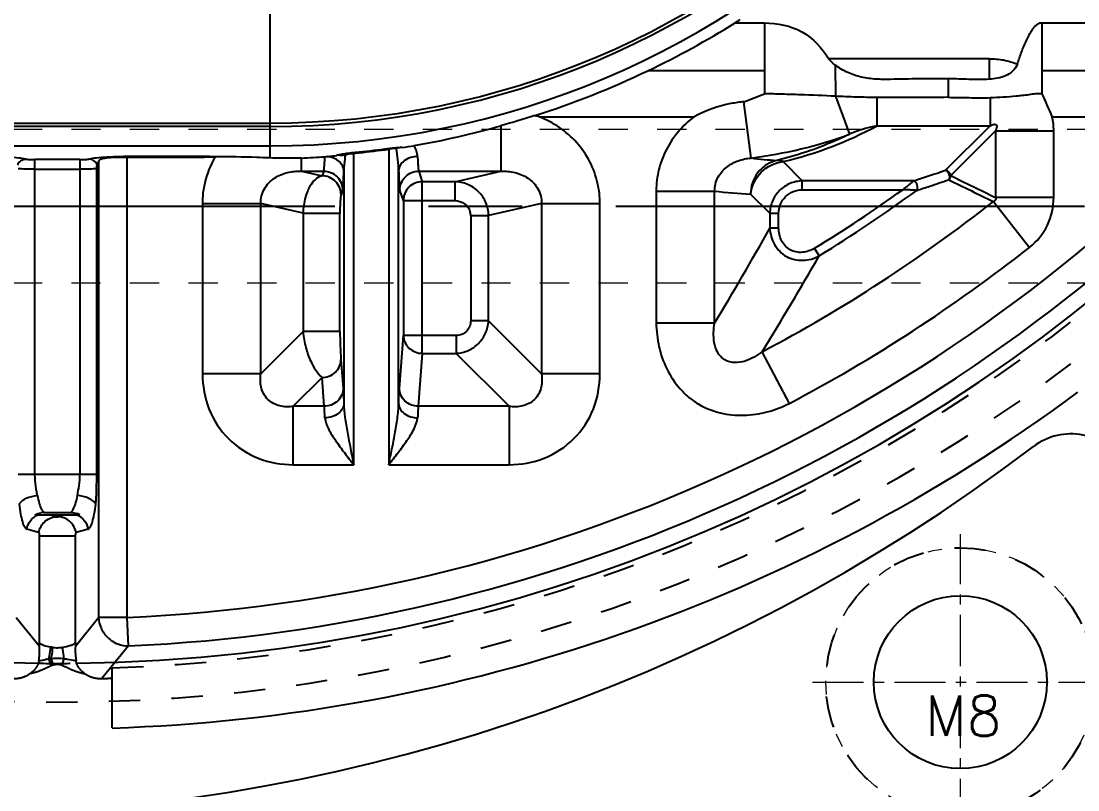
# Model space of a CAD drawing. Header units: millimetres. Extents: x 2141 to 4292, y -4498 to 2648.
# Drawn here: x 3425.3 to 3480.3, y -313.6 to -273.6 of the extents above; entities that cross this region are included whole.
import ezdxf

# ---------------------------------------------------------------- set-up
doc = ezdxf.new("R2010")
doc.units = ezdxf.units.MM
doc.header["$LTSCALE"] = 16.335
doc.header["$PDMODE"] = 3
doc.header["$PDSIZE"] = 0.3125
doc.linetypes.add('CENTER', pattern=[0.6, 0.375, -0.075, 0.075, -0.075])
doc.linetypes.add('HIDDEN', pattern=[0.2, 0.1, -0.1])
doc.layers.get('0').update_dxf_attribs({"linetype": 'CONTINUOUS'})
doc.layers.get('Defpoints').update_dxf_attribs({"linetype": 'CONTINUOUS'})
doc.layers.add('21', color=7, linetype='CONTINUOUS')
doc.layers.add('cool', color=153, linetype='HIDDEN', lineweight=9)
doc.layers.add('screw', color=33, linetype='CONTINUOUS', lineweight=13)
doc.styles.get("Standard").update_dxf_attribs({"font": 'txt', "width": 0.8})
doc.styles.add('TXT', font='txt.shx', dxfattribs={"bigfont": 'gbcbig.shx'})
doc.dimstyles.get("Standard").update_dxf_attribs({"dimtxt": 0.15625, "dimasz": 0.1875, "dimexe": 0.125, "dimexo": 0.0625, "dimtad": 0, "dimtih": 1, "dimtoh": 1, "dimdsep": 46, "dimtxsty": 'Standard', "dimcen": 0.09, "dimadec": 0, "dimazin": 0, "dimtp": 0.01, "dimtm": 0.01, "dimtfac": 1, "dimtofl": 0, "dimtmove": 0, "dimatfit": 3, "dimfxl": 0, "dimtolj": 1, "dimarcsym": 0})

# ---------------------------------------------------------------- blocks, each defined once
blk = doc.blocks.new('screw_m8_i')
at = {"layer": 'screw', "color": 1, "linetype": 'CENTER', "ltscale": 0.435384}
for p, q in [((0, -7.7), (0, 7.7)), ((-7.7, 0), (7.7, 0))]:
    blk.add_line(p, q, dxfattribs=at)
at = {"layer": 'screw', "color": 8, "linetype": 'HIDDEN', "ltscale": 0.435384}
blk.add_circle((0, 0), 7, dxfattribs=at)
at = {"layer": 'screw'}
blk.add_circle((0, 0), 4.5, dxfattribs=at)
at = {"layer": 'screw', "color": 6, "style": 'TXT'}
blk.add_text('M8', height=2.1, dxfattribs=at).set_placement((-1.82, -2.8))
blk = doc.blocks.new('*D53')
at = {"color": 4, "lineweight": -2}
blk.add_line((3561.235, -283.18), (3589.582, -283.18), dxfattribs=at)
at = {"layer": 'Defpoints', "color": 0}
for p in [(3421.161, -226.18), (3561.235, -283.18), (3589.582, -283.18)]:
    blk.add_point(p, dxfattribs=at)
at = {"color": 6, "insert": (3596.915, -283.18), "char_height": 5, "attachment_point": 5}
blk.add_mtext('\\A1;57.00', dxfattribs=at)
blk = doc.blocks.new('*D54')
at = {"color": 4, "lineweight": -2}
blk.add_line((3481.854, -307.968), (3589.582, -307.968), dxfattribs=at)
at = {"layer": 'Defpoints', "color": 0}
for p in [(3421.161, -226.18), (3481.854, -307.968), (3589.582, -307.968)]:
    blk.add_point(p, dxfattribs=at)
at = {"color": 6, "insert": (3596.915, -307.968), "char_height": 5, "attachment_point": 5}
blk.add_mtext('\\A1;81.79', dxfattribs=at)
blk = doc.blocks.new('*D55')
at = {"color": 4, "lineweight": -2}
blk.add_line((3516.556, -324.18), (3589.582, -324.18), dxfattribs=at)
at = {"layer": 'Defpoints', "color": 0}
for p in [(3421.161, -226.18), (3516.556, -324.18), (3589.582, -324.18)]:
    blk.add_point(p, dxfattribs=at)
at = {"color": 6, "insert": (3596.915, -324.18), "char_height": 5, "attachment_point": 5}
blk.add_mtext('\\A1;98.00', dxfattribs=at)
blk = doc.blocks.new('*D56')
at = {"color": 4, "lineweight": -2}
blk.add_line((3547.495, -344.18), (3589.582, -344.18), dxfattribs=at)
at = {"layer": 'Defpoints', "color": 0}
for p in [(3421.161, -226.18), (3547.495, -344.18), (3589.582, -344.18)]:
    blk.add_point(p, dxfattribs=at)
at = {"color": 6, "insert": (3597.582, -344.18), "char_height": 5, "attachment_point": 5}
blk.add_mtext('\\A1;118.00', dxfattribs=at)
blk = doc.blocks.new('*D58')
at = {"color": 4, "lineweight": -2}
blk.add_line((3474.154, -315.668), (3474.154, -389.677), dxfattribs=at)
at = {"layer": 'Defpoints', "color": 0}
for p in [(3421.161, -226.18), (3474.154, -315.668), (3474.154, -389.677)]:
    blk.add_point(p, dxfattribs=at)
at = {"color": 6, "insert": (3474.154, -397.677), "char_height": 5, "attachment_point": 5, "rotation": 90}
blk.add_mtext('\\A1;52.99', dxfattribs=at)
blk = doc.blocks.new('*D59')
at = {"color": 4, "lineweight": -2}
blk.add_line((3549.662, -339.842), (3549.662, -389.677), dxfattribs=at)
at = {"layer": 'Defpoints', "color": 0}
for p in [(3421.161, -226.18), (3549.662, -339.842), (3549.662, -389.677)]:
    blk.add_point(p, dxfattribs=at)
at = {"color": 6, "insert": (3549.662, -398.677), "char_height": 5, "attachment_point": 5, "rotation": 90}
blk.add_mtext('\\A1;128.50', dxfattribs=at)

msp = doc.modelspace()

# ---------------------------------------------------------------- linework, layer by layer
at = {"layer": '21', "color": 7, "linetype": 'Continuous'}
for p, q in [((3438.22, -270.127), (3438.22, -280.676)), ((3462.429, -273.644), (3463.958, -273.644)), ((3463.958, -273.644), (3463.958, -277.332)), ((3478.419, -273.644), (3489.055, -273.644)), ((3478.419, -277.332), (3478.419, -273.644)), ((3475.658, -275.517), (3467.312, -275.517)), ((3475.658, -275.517), (3475.658, -276.583)), ((3467.646, -275.847), (3467.661, -277.463)), ((3463.958, -276.136), (3457.893, -276.136)), ((3473.54, -277.521), (3473.534, -276.56)), ((3489.664, -276.136), (3478.419, -276.136)), ((3467.66, -277.463), (3468.381, -279.442)), ((3469.824, -279), (3469.824, -277.531)), ((3475.702, -277.535), (3475.702, -279)), ((3463.26, -280.68), (3462.892, -277.752)), ((3452.234, -278.53), (3460.294, -278.53)), ((3478.937, -278.53), (3487.833, -278.53)), ((3394, -278.86), (3438.22, -278.86)), ((3438.22, -279.039), (3394, -279.039)), ((3450.245, -279.002), (3450.245, -281.365)), ((3469.824, -279), (3475.702, -279)), ((3473.382, -281.321), (3475.702, -279)), ((3475.976, -279.274), (3473.655, -281.594)), ((3475.976, -279.274), (3479.015, -279.274)), ((3475.976, -279.274), (3475.976, -282.73)), ((3479.015, -282.73), (3479.015, -279.274)), ((3394.001, -280.044), (3438.22, -280.044)), ((3442.585, -296.648), (3442.585, -280.433)), ((3442.685, -280.425), (3442.681, -280.382)), ((3444.197, -280.207), (3444.203, -280.25)), ((3444.409, -280.213), (3444.409, -296.648)), ((3425.996, -297.16), (3425.996, -280.76)), ((3428.335, -280.76), (3425.996, -280.76)), ((3428.334, -280.76), (3428.334, -297.16)), ((3429.306, -280.858), (3429.306, -304.599)), ((3430.798, -304.599), (3430.798, -280.635)), ((3434.267, -280.602), (3431.177, -280.602)), ((3431.177, -280.645), (3431.177, -280.602)), ((3431.177, -280.645), (3434.267, -280.645)), ((3434.267, -280.602), (3434.267, -280.645)), ((3439.864, -281.365), (3439.864, -280.682)), ((3464.926, -280.87), (3465.928, -281.872)), ((3425.996, -281.261), (3428.334, -281.261)), ((3429.211, -297.16), (3429.211, -281.241)), ((3439.864, -281.365), (3441.022, -281.365)), ((3439.864, -281.365), (3440.94, -281.611)), ((3441.022, -281.365), (3440.94, -281.611)), ((3442.07, -281.344), (3442.07, -293.464)), ((3444.923, -293.465), (3444.923, -281.344)), ((3445.971, -281.365), (3450.245, -281.365)), ((3445.971, -281.365), (3446.154, -281.913)), ((3447.847, -281.913), (3450.245, -281.365)), ((3447.847, -281.913), (3446.154, -281.913)), ((3446.154, -290.852), (3446.154, -281.913)), ((3447.847, -281.913), (3447.847, -282.895)), ((3471.725, -281.872), (3465.928, -281.872)), ((3465.928, -282.331), (3465.928, -281.872)), ((3442.007, -282.347), (3441.925, -282.593)), ((3445.169, -282.895), (3444.986, -282.346)), ((3458.328, -282.398), (3461.368, -282.398)), ((3458.328, -282.398), (3458.328, -289.271)), ((3461.368, -289.271), (3461.368, -282.398)), ((3464.24, -283.56), (3463.238, -282.558)), ((3465.928, -282.331), (3471.154, -282.331)), ((3434.711, -283.047), (3437.751, -283.047)), ((3434.711, -283.047), (3434.711, -291.92)), ((3439.951, -283.55), (3437.751, -283.047)), ((3437.751, -291.92), (3437.751, -283.047)), ((3445.169, -282.895), (3447.847, -282.895)), ((3445.169, -282.895), (3445.169, -289.921)), ((3452.358, -283.047), (3449.603, -283.677)), ((3452.358, -283.047), (3455.398, -283.047)), ((3452.358, -283.047), (3452.358, -291.92)), ((3455.398, -291.92), (3455.398, -283.047)), ((3475.872, -282.945), (3477.754, -285.332)), ((3479.015, -282.73), (3475.976, -282.73)), ((3439.951, -283.55), (3441.867, -283.55)), ((3439.951, -283.55), (3439.951, -289.72)), ((3441.867, -289.72), (3441.867, -283.583)), ((3448.671, -283.677), (3449.603, -283.677)), ((3448.671, -283.677), (3448.671, -289.165)), ((3449.603, -289.165), (3449.603, -283.677)), ((3464.24, -283.56), (3464.698, -283.56)), ((3464.24, -283.56), (3464.24, -284.332)), ((3464.698, -284.332), (3464.698, -283.56)), ((3464.698, -284.332), (3464.24, -284.332)), ((3466.81, -285.771), (3466.571, -285.38)), ((3449.603, -289.165), (3448.671, -289.165)), ((3449.603, -289.165), (3452.358, -291.92)), ((3437.751, -291.92), (3439.951, -289.72)), ((3441.867, -289.72), (3439.951, -289.72)), ((3461.368, -289.271), (3458.328, -289.271)), ((3444.959, -292.676), (3445.169, -289.921)), ((3447.915, -289.921), (3445.169, -289.921)), ((3447.915, -289.921), (3447.915, -290.852)), ((3446.154, -290.852), (3445.944, -293.608)), ((3446.154, -290.852), (3447.915, -290.852)), ((3450.67, -293.608), (3447.915, -290.852)), ((3465.26, -293.453), (3463.843, -290.764)), ((3441.92, -291.173), (3442.034, -292.676)), ((3437.751, -291.92), (3434.711, -291.92)), ((3455.398, -291.92), (3452.358, -291.92)), ((3440.936, -292.111), (3439.439, -293.608)), ((3441.049, -293.608), (3440.936, -292.111)), ((3441.049, -293.608), (3439.439, -293.608)), ((3439.439, -296.648), (3439.439, -293.608)), ((3450.67, -293.608), (3445.944, -293.608)), ((3450.67, -293.608), (3450.67, -296.648)), ((3439.439, -296.648), (3442.585, -296.648)), ((3444.409, -296.648), (3450.67, -296.648)), ((3429.211, -297.16), (3425.119, -297.16)), ((3426.475, -299.138), (3427.856, -299.138)), ((3425.995, -299.259), (3428.336, -299.259)), ((3426.85, -299.259), (3427.165, -299.353)), ((3427.165, -299.353), (3427.481, -299.259)), ((3426.179, -300.18), (3425.568, -299.998)), ((3428.762, -299.998), (3428.136, -300.184)), ((3426.221, -300.356), (3428.11, -300.356)), ((3426.221, -300.356), (3426.221, -305.914)), ((3428.11, -305.917), (3428.11, -300.356)), ((3425.024, -304.599), (3426.231, -306.098)), ((3428.1, -306.098), (3429.306, -304.599)), ((3430.798, -304.599), (3429.306, -304.599)), ((3430.863, -306.08), (3430.798, -304.599)), ((3430.863, -306.08), (3430.322, -306.743)), ((3426.696, -306.759), (3426.842, -307.125)), ((3426.83, -306.741), (3426.939, -307.09)), ((3427.501, -306.741), (3427.391, -307.09)), ((3430.009, -310.355), (3430.009, -308.777))]:
    msp.add_line(p, q, dxfattribs=at)
at = {"layer": '21', "color": 1, "linetype": 'CENTER', "ltscale": 3.980655}
msp.add_line((3261.161, -283.18), (3581.161, -283.18), dxfattribs=at)
at = {"layer": '21', "color": 8, "linetype": 'HIDDEN'}
for p, q in [((3430.322, -306.743), (3429.936, -307.213)), ((3429.936, -307.213), (3429.696, -307.505)), ((3430.009, -308.777), (3430.009, -307.224)), ((3429.696, -307.505), (3429.47, -307.779))]:
    msp.add_line(p, q, dxfattribs=at)
msp.add_circle((3474.154, -307.968), 7, dxfattribs=at)
at = {"layer": '21', "color": 7, "linetype": 'Continuous'}
msp.add_circle((3474.154, -307.968), 4.5, dxfattribs=at)
at = {"layer": '21', "color": 8, "linetype": 'HIDDEN'}
for radius, start, end in [(87.821, 218.45894, 155.70987), (86.091, 271.89285, 308.08637), (85.811, 269.34896, 270.6696), (86.629, 271.52433, 271.88107)]:
    msp.add_arc((3427.165, -221.18), radius, start, end, dxfattribs=at)
at = {"layer": '21', "color": 7, "linetype": 'Continuous'}
for centre, radius, start, end in [((3427.165, -221.18), 85.811, 91.12889, 269.34896), ((3427.165, -221.18), 85.811, 270.6696, 358.87114), ((3438.22, -235.25), 44.794, 270, 0), ((3438.22, -235.25), 43.789, 270, 0), ((3438.22, -235.25), 43.61, 270, 0), ((3438.22, -235.25), 45.389, 302.2327, 302.6325), ((3437.902, -234.306), 46.362, 287.7126, 295.5428), ((3402.076, -121.715), 167.47, 291.29364, 291.68547), ((3427.165, -221.18), 83.498, 272.49371, 316.27254), ((3437.372, -233.253), 47.525, 280.1293, 285.7157), ((3460.27, -261.317), 20.099, 283.3942, 298.3833), ((3460.33, -257.36), 23.504, 277.1594, 290.0317), ((3442.469, -278.232), 2.204, 272.9999, 275.6112), ((3438.22, -235.25), 45.352, 275.644, 277.573), ((3438.22, -235.25), 45.395, 275.644, 277.5731), ((3444.231, -271.579), 8.591, 275.897, 280.0178), ((3427.165, -221.18), 84.98, 272.49371, 315.5704), ((3434.312, -322.738), 42.136, 88.5752, 90.0605), ((3438.19, -239.075), 41.64, 272.3035, 273.9857), ((3440.641, -274.246), 6.384, 273.9851, 275.1099), ((3466.252, -256.083), 24.778, 263.064, 266.1919), ((3421.546, -128.21), 161.648, 288.08495, 288.70357), ((3473.17, -281.666), 0.42, 9.7526, 18.7117), ((3439.457, -283.049), 4.746, 167.1598, 179.9833), ((3450.651, -283.049), 4.746, 0.0167, 12.8402), ((3449.618, -212.917), 72.932, 288.33597, 289.15417), ((3629.321, 34.623), 352.698, 243.79007, 244.21011), ((3628.408, 31.638), 349.375, 243.70818, 244.13192), ((3464.566, -255.978), 26.613, 263.0984, 267.1388), ((3427.165, -221.18), 75.329, 301.54112, 305.72944), ((3427.165, -221.18), 75.787, 301.54112, 306.16275), ((3449.627, -212.946), 72.901, 287.77763, 288.33595), ((3427.165, -221.18), 78.659, 297.79359, 308.25836), ((3447.912, -283.677), 0.759, 0.0166, 12.8403), ((3311.199, -198.653), 175.392, 328.8917, 330.75803), ((3427.165, -221.18), 81.699, 297.79359, 308.25835), ((3313.491, -198.035), 176.648, 328.33583, 330.21993), ((3427.165, -221.18), 89.221, 271.82642, 306.52747), ((3479.896, -298.245), 3.2, 29.3628, 127.3251), ((3421.135, -221.18), 93.711, 232.70186, 307.32513), ((3426.474, -300.161), 1.023, 89.9898, 99.444), ((3427.865, -300.121), 0.982, 61.3666, 70.9554), ((3426.711, -307.304), 1.159, 80.2997, 85.1195), ((3427.151, -303.344), 2.83, 270.3014, 275.5548), ((3426.992, -308.468), 1.744, 95.4551, 99.9094), ((3421.135, -221.18), 111.711, 291.80711, 306.46929)]:
    msp.add_arc(centre, radius, start, end, dxfattribs=at)
msp.add_ellipse((3438.22, -234.963), major_axis=(0, 45.632), ratio=0.99998, start_param=-2.69586, end_param=-2.582376, dxfattribs=at)
for points, knots in [([(3463.958, -273.644), (3464.623, -273.659), (3466.015, -273.901), (3466.945, -274.961), (3467.312, -275.517)], [0, 0, 0, 0, 0.499899, 1, 1, 1, 1]), ([(3477.121, -275.791), (3477.191, -275.584), (3477.298, -275.275), (3477.456, -274.868), (3477.586, -274.568), (3477.733, -274.276), (3477.868, -274.038), (3477.999, -273.863), (3478.111, -273.742), (3478.25, -273.651), (3478.365, -273.634), (3478.419, -273.644)], [0, 0, 0, 0, 0.249806, 0.374709, 0.499618, 0.624512, 0.749395, 0.811859, 0.874473, 0.937357, 1, 1, 1, 1]), ([(3475.658, -275.517), (3475.908, -275.515), (3476.409, -275.549), (3476.89, -275.697), (3477.121, -275.791)], [0, 0, 0, 0, 0.500051, 1, 1, 1, 1]), ([(3473.537, -276.56), (3473.034, -276.562), (3472.278, -276.563), (3471.271, -276.568), (3470.515, -276.586), (3469.759, -276.593), (3469.007, -276.489), (3468.285, -276.256), (3467.844, -276.002), (3467.646, -275.847)], [0, 0, 0, 0, 0.250079, 0.375079, 0.500268, 0.625314, 0.750209, 0.875307, 1, 1, 1, 1]), ([(3477.121, -275.791), (3477.073, -275.929), (3476.894, -276.177), (3476.394, -276.49), (3475.949, -276.566), (3475.659, -276.583)], [0, 0, 0, 0, 0.251123, 0.50061, 1, 1, 1, 1]), ([(3475.658, -276.583), (3475.305, -276.603), (3474.597, -276.588), (3473.891, -276.562), (3473.537, -276.56)], [0, 0, 0, 0, 0.49998, 1, 1, 1, 1]), ([(3467.66, -277.463), (3467.044, -277.438), (3466.12, -277.394), (3464.887, -277.358), (3464.268, -277.345), (3463.96, -277.331)], [0, 0, 0, 0, 0.499073, 0.749491, 1, 1, 1, 1]), ([(3469.824, -277.531), (3469.643, -277.527), (3469.28, -277.525), (3468.559, -277.508), (3468.019, -277.482), (3467.66, -277.463)], [0, 0, 0, 0, 0.251296, 0.501692, 1, 1, 1, 1]), ([(3473.54, -277.521), (3472.921, -277.523), (3471.682, -277.519), (3470.443, -277.543), (3469.824, -277.531)], [0, 0, 0, 0, 0.499997, 1, 1, 1, 1]), ([(3473.54, -277.521), (3473.901, -277.523), (3474.621, -277.538), (3475.342, -277.553), (3475.702, -277.535)], [0, 0, 0, 0, 0.500002, 1, 1, 1, 1]), ([(3475.702, -277.535), (3475.931, -277.523), (3476.383, -277.502), (3476.947, -277.458), (3477.395, -277.413), (3477.734, -277.374), (3478.073, -277.319), (3478.306, -277.312), (3478.419, -277.33)], [0, 0, 0, 0, 0.251495, 0.498665, 0.622022, 0.74679, 0.873888, 1, 1, 1, 1]), ([(3462.892, -277.752), (3462.666, -277.773), (3461.767, -277.901), (3460.894, -278.21), (3460.294, -278.53)], [0, 0, 0, 0, 0.250601, 1, 1, 1, 1]), ([(3452.227, -278.53), (3452.211, -278.52), (3452.176, -278.5), (3452.117, -278.504), (3452.059, -278.5), (3452.025, -278.479), (3452.008, -278.47)], [0, 0, 0, 0, 0.251705, 0.50027, 0.747244, 1, 1, 1, 1]), ([(3455.279, -281.994), (3455.19, -281.605), (3454.911, -280.847), (3454.227, -279.851), (3453.316, -279.056), (3452.603, -278.682), (3452.234, -278.53)], [0, 0, 0, 0, 0.249869, 0.500046, 0.750002, 1, 1, 1, 1]), ([(3460.294, -278.53), (3459.999, -278.759), (3459.45, -279.276), (3458.818, -280.214), (3458.424, -281.275), (3458.331, -282.024), (3458.328, -282.398)], [0, 0, 0, 0, 0.24997, 0.499972, 0.750105, 1, 1, 1, 1]), ([(3469.824, -279), (3469.707, -279.021), (3469.214, -279.126), (3468.737, -279.295), (3468.381, -279.442)], [0, 0, 0, 0, 0.236198, 1, 1, 1, 1]), ([(3475.702, -279), (3475.748, -278.977), (3475.82, -278.944), (3475.912, -278.925), (3475.974, -278.925), (3476.025, -278.951), (3476.052, -279.001), (3476.05, -279.064), (3476.032, -279.156), (3475.999, -279.228), (3475.976, -279.274)], [0, 0, 0, 0, 0.226419, 0.347224, 0.416263, 0.498812, 0.584936, 0.652468, 0.773548, 1, 1, 1, 1]), ([(3468.381, -279.442), (3468.115, -279.573), (3466.899, -280.135), (3465.619, -280.561), (3464.606, -280.807)], [0, 0, 0, 0, 0.221789, 1, 1, 1, 1]), ([(3441.689, -280.546), (3441.693, -280.537), (3441.726, -280.524), (3441.782, -280.506), (3441.876, -280.487), (3441.997, -280.466), (3442.145, -280.444), (3442.375, -280.414), (3442.556, -280.395), (3442.681, -280.382)], [0, 0, 0, 0, 0.029199, 0.090832, 0.185485, 0.309597, 0.458682, 0.627634, 1, 1, 1, 1]), ([(3442.145, -280.508), (3442.204, -280.482), (3442.352, -280.453), (3442.5, -280.437), (3442.585, -280.433)], [0, 0, 0, 0, 0.430287, 1, 1, 1, 1]), ([(3444.197, -280.207), (3444.38, -280.183), (3444.635, -280.151), (3444.941, -280.127), (3445.063, -280.122), (3445.113, -280.124)], [0, 0, 0, 0, 0.60106, 0.836556, 1, 1, 1, 1]), ([(3444.409, -280.213), (3444.444, -280.205), (3444.572, -280.182), (3444.701, -280.165), (3444.795, -280.163)], [0, 0, 0, 0, 0.280334, 1, 1, 1, 1]), ([(3445.112, -280.124), (3445.083, -280.127), (3444.978, -280.141), (3444.873, -280.162), (3444.795, -280.163)], [0, 0, 0, 0, 0.272709, 1, 1, 1, 1]), ([(3444.923, -281.344), (3444.921, -281.156), (3444.888, -280.761), (3444.829, -280.369), (3444.795, -280.163)], [0, 0, 0, 0, 0.473818, 1, 1, 1, 1]), ([(3445.908, -280.597), (3445.904, -280.505), (3445.858, -280.311), (3445.778, -280.131), (3445.73, -280.038)], [0, 0, 0, 0, 0.467413, 1, 1, 1, 1]), ([(3425.523, -280.734), (3425.401, -280.708), (3425.092, -280.672), (3424.554, -280.634), (3423.888, -280.608), (3423.407, -280.602), (3423.154, -280.602)], [0, 0, 0, 0, 0.157547, 0.392224, 0.680742, 1, 1, 1, 1]), ([(3425.092, -281.038), (3425.127, -280.956), (3425.244, -280.803), (3425.429, -280.737), (3425.523, -280.734)], [0, 0, 0, 0, 0.485608, 1, 1, 1, 1]), ([(3425.523, -280.734), (3425.583, -280.747), (3425.742, -280.755), (3425.9, -280.76), (3425.996, -280.76)], [0, 0, 0, 0, 0.388319, 1, 1, 1, 1]), ([(3428.335, -280.76), (3428.431, -280.76), (3428.589, -280.755), (3428.748, -280.747), (3428.808, -280.734)], [0, 0, 0, 0, 0.611679, 1, 1, 1, 1]), ([(3431.177, -280.602), (3430.924, -280.602), (3430.443, -280.608), (3429.777, -280.634), (3429.24, -280.672), (3428.93, -280.708), (3428.808, -280.734)], [0, 0, 0, 0, 0.31919, 0.607689, 0.842367, 1, 1, 1, 1]), ([(3429.239, -281.038), (3429.2, -280.947), (3429.076, -280.795), (3428.892, -280.736), (3428.808, -280.734)], [0, 0, 0, 0, 0.542641, 1, 1, 1, 1]), ([(3429.239, -281.038), (3429.256, -280.992), (3429.277, -280.932), (3429.301, -280.873), (3429.306, -280.858)], [0, 0, 0, 0, 0.757233, 1, 1, 1, 1]), ([(3429.306, -280.858), (3429.32, -280.825), (3429.37, -280.762), (3429.489, -280.71), (3429.64, -280.676), (3429.905, -280.644), (3430.296, -280.626), (3430.624, -280.627), (3430.798, -280.635)], [0, 0, 0, 0, 0.068841, 0.147147, 0.246337, 0.367197, 0.662865, 1, 1, 1, 1]), ([(3438.22, -280.676), (3437.992, -280.668), (3437.039, -280.635), (3436.085, -280.615), (3435.359, -280.615)], [0, 0, 0, 0, 0.239597, 1, 1, 1, 1]), ([(3439.864, -280.682), (3439.721, -280.688), (3439.173, -280.702), (3438.625, -280.69), (3438.22, -280.676)], [0, 0, 0, 0, 0.261286, 1, 1, 1, 1]), ([(3441.022, -281.365), (3441.033, -281.341), (3441.042, -281.261), (3441.059, -281.109), (3441.072, -280.885), (3441.081, -280.712), (3441.085, -280.615)], [0, 0, 0, 0, 0.106641, 0.31216, 0.611748, 1, 1, 1, 1]), ([(3441.21, -280.605), (3441.254, -280.601), (3441.415, -280.585), (3441.575, -280.563), (3441.689, -280.546)], [0, 0, 0, 0, 0.278938, 1, 1, 1, 1]), ([(3442.07, -281.344), (3442.066, -281.163), (3441.899, -280.873), (3441.542, -280.676), (3441.322, -280.617), (3441.21, -280.605)], [0, 0, 0, 0, 0.446436, 0.720174, 1, 1, 1, 1]), ([(3442.145, -280.508), (3442.082, -280.536), (3441.924, -280.555), (3441.771, -280.533), (3441.688, -280.546)], [0, 0, 0, 0, 0.452117, 1, 1, 1, 1]), ([(3442.145, -280.508), (3442.135, -280.582), (3442.098, -280.859), (3442.072, -281.139), (3442.07, -281.344)], [0, 0, 0, 0, 0.266188, 1, 1, 1, 1]), ([(3445.908, -280.597), (3445.787, -280.599), (3445.541, -280.636), (3445.215, -280.795), (3444.985, -281.043), (3444.926, -281.25), (3444.923, -281.344)], [0, 0, 0, 0, 0.269035, 0.54374, 0.791137, 1, 1, 1, 1]), ([(3445.908, -280.597), (3445.912, -280.697), (3445.92, -280.874), (3445.934, -281.104), (3445.951, -281.259), (3445.96, -281.34), (3445.971, -281.365)], [0, 0, 0, 0, 0.388511, 0.688253, 0.893721, 1, 1, 1, 1]), ([(3461.368, -282.398), (3461.363, -282.155), (3461.485, -281.663), (3461.97, -281.119), (3462.59, -280.795), (3463.037, -280.7), (3463.26, -280.68)], [0, 0, 0, 0, 0.261264, 0.515235, 0.760236, 1, 1, 1, 1]), ([(3464.606, -280.807), (3464.422, -280.846), (3464.05, -280.995), (3463.596, -281.406), (3463.305, -281.953), (3463.239, -282.36), (3463.238, -282.558)], [0, 0, 0, 0, 0.236439, 0.492059, 0.752417, 1, 1, 1, 1]), ([(3463.238, -282.558), (3463.282, -282.139), (3463.687, -281.319), (3464.507, -280.914), (3464.926, -280.87)], [0, 0, 0, 0, 0.5, 1, 1, 1, 1]), ([(3464.926, -280.87), (3464.899, -280.858), (3464.798, -280.819), (3464.686, -280.802), (3464.606, -280.807)], [0, 0, 0, 0, 0.264839, 1, 1, 1, 1]), ([(3425.996, -281.261), (3425.827, -281.261), (3425.535, -281.258), (3425.242, -281.25), (3425.119, -281.241)], [0, 0, 0, 0, 0.579588, 1, 1, 1, 1]), ([(3429.211, -281.241), (3429.089, -281.25), (3428.796, -281.258), (3428.504, -281.261), (3428.334, -281.261)], [0, 0, 0, 0, 0.420398, 1, 1, 1, 1]), ([(3429.211, -281.241), (3429.211, -281.219), (3429.214, -281.151), (3429.222, -281.081), (3429.239, -281.038)], [0, 0, 0, 0, 0.323017, 1, 1, 1, 1]), ([(3437.751, -283.047), (3437.74, -282.786), (3437.873, -282.251), (3438.43, -281.689), (3439.131, -281.402), (3439.623, -281.356), (3439.864, -281.365)], [0, 0, 0, 0, 0.260417, 0.515055, 0.76017, 1, 1, 1, 1]), ([(3441.022, -281.365), (3441.145, -281.365), (3441.403, -281.415), (3441.737, -281.634), (3441.957, -281.967), (3442.007, -282.225), (3442.007, -282.347)], [0, 0, 0, 0, 0.240371, 0.500447, 0.760241, 1, 1, 1, 1]), ([(3442.007, -282.347), (3442.018, -282.314), (3442.027, -282.209), (3442.044, -282.006), (3442.058, -281.705), (3442.066, -281.474), (3442.07, -281.344)], [0, 0, 0, 0, 0.104957, 0.309714, 0.610984, 1, 1, 1, 1]), ([(3444.923, -281.344), (3444.927, -281.474), (3444.936, -281.704), (3444.949, -282.003), (3444.966, -282.207), (3444.976, -282.312), (3444.986, -282.346)], [0, 0, 0, 0, 0.387333, 0.687968, 0.893275, 1, 1, 1, 1]), ([(3444.987, -282.347), (3444.987, -282.225), (3445.036, -281.967), (3445.256, -281.634), (3445.59, -281.415), (3445.848, -281.365), (3445.971, -281.365)], [0, 0, 0, 0, 0.239759, 0.499553, 0.759629, 1, 1, 1, 1]), ([(3450.245, -281.365), (3450.486, -281.356), (3450.978, -281.402), (3451.679, -281.689), (3452.235, -282.252), (3452.37, -282.786), (3452.358, -283.047)], [0, 0, 0, 0, 0.239755, 0.485011, 0.739645, 1, 1, 1, 1]), ([(3473.382, -281.321), (3473.402, -281.328), (3473.488, -281.372), (3473.546, -281.46), (3473.568, -281.531)], [0, 0, 0, 0, 0.221238, 1, 1, 1, 1]), ([(3440.94, -281.611), (3440.679, -281.667), (3440.39, -281.974), (3440.176, -282.398), (3440.009, -282.869), (3439.956, -283.268), (3439.951, -283.55)], [0, 0, 0, 0, 0.350003, 0.478789, 0.630517, 1, 1, 1, 1]), ([(3441.925, -282.593), (3441.925, -282.471), (3441.875, -282.213), (3441.655, -281.88), (3441.321, -281.661), (3441.063, -281.611), (3440.94, -281.611)], [0, 0, 0, 0, 0.239759, 0.499553, 0.759629, 1, 1, 1, 1]), ([(3446.154, -281.913), (3446.026, -281.914), (3445.767, -281.965), (3445.44, -282.184), (3445.221, -282.51), (3445.169, -282.768), (3445.169, -282.895)], [0, 0, 0, 0, 0.250247, 0.500447, 0.750386, 1, 1, 1, 1]), ([(3449.603, -283.677), (3449.599, -283.448), (3449.502, -282.986), (3449.109, -282.404), (3448.53, -282.012), (3448.073, -281.916), (3447.847, -281.913)], [0, 0, 0, 0, 0.251614, 0.502628, 0.752038, 1, 1, 1, 1]), ([(3465.928, -281.872), (3465.709, -281.877), (3465.27, -281.97), (3464.712, -282.344), (3464.338, -282.902), (3464.245, -283.341), (3464.24, -283.56)], [0, 0, 0, 0, 0.249826, 0.500054, 0.750237, 1, 1, 1, 1]), ([(3471.154, -282.331), (3471.209, -282.288), (3471.315, -282.202), (3471.47, -282.079), (3471.609, -281.972), (3471.688, -281.899), (3471.726, -281.872)], [0, 0, 0, 0, 0.283556, 0.559631, 0.810027, 1, 1, 1, 1]), ([(3471.93, -282.213), (3471.93, -282.176), (3471.911, -282.042), (3471.819, -281.903), (3471.725, -281.872)], [0, 0, 0, 0, 0.270553, 1, 1, 1, 1]), ([(3473.59, -281.66), (3473.59, -281.675), (3473.587, -281.727), (3473.57, -281.78), (3473.548, -281.811)], [0, 0, 0, 0, 0.272648, 1, 1, 1, 1]), ([(3441.925, -282.593), (3441.911, -282.636), (3441.898, -282.759), (3441.879, -282.981), (3441.869, -283.268), (3441.866, -283.476), (3441.867, -283.583)], [0, 0, 0, 0, 0.134918, 0.3715, 0.67572, 1, 1, 1, 1]), ([(3464.698, -283.56), (3464.701, -283.4), (3464.762, -283.077), (3465.038, -282.67), (3465.445, -282.394), (3465.768, -282.333), (3465.928, -282.331)], [0, 0, 0, 0, 0.249989, 0.499989, 0.749991, 1, 1, 1, 1]), ([(3471.886, -282.366), (3471.84, -282.365), (3471.733, -282.353), (3471.558, -282.347), (3471.36, -282.339), (3471.223, -282.332), (3471.154, -282.331)], [0, 0, 0, 0, 0.189089, 0.439691, 0.716157, 1, 1, 1, 1]), ([(3471.886, -282.366), (3471.893, -282.356), (3471.92, -282.31), (3471.93, -282.254), (3471.93, -282.213)], [0, 0, 0, 0, 0.227841, 1, 1, 1, 1]), ([(3447.847, -282.895), (3448.026, -282.9), (3448.396, -283.004), (3448.612, -283.335), (3448.652, -283.509)], [0, 0, 0, 0, 0.500761, 1, 1, 1, 1]), ([(3475.976, -282.73), (3475.995, -282.771), (3476.01, -282.88), (3475.916, -282.934), (3475.872, -282.945)], [0, 0, 0, 0, 0.499409, 1, 1, 1, 1]), ([(3477.754, -285.332), (3478.141, -285.024), (3478.794, -284.23), (3479.013, -283.225), (3479.015, -282.73)], [0, 0, 0, 0, 0.499997, 1, 1, 1, 1]), ([(3464.24, -284.332), (3464.252, -284.625), (3464.42, -285.213), (3465.058, -285.886), (3465.965, -286.08), (3466.554, -285.914), (3466.81, -285.771)], [0, 0, 0, 0, 0.249621, 0.499898, 0.750073, 1, 1, 1, 1]), ([(3466.571, -285.38), (3466.379, -285.489), (3466.055, -285.606), (3465.607, -285.59), (3465.289, -285.473), (3465.025, -285.262), (3464.776, -284.89), (3464.705, -284.553), (3464.698, -284.332)], [0, 0, 0, 0, 0.249221, 0.374695, 0.500051, 0.625565, 0.750899, 1, 1, 1, 1]), ([(3448.671, -289.165), (3448.668, -289.263), (3448.634, -289.462), (3448.47, -289.72), (3448.213, -289.884), (3448.014, -289.919), (3447.915, -289.921)], [0, 0, 0, 0, 0.250185, 0.49991, 0.750049, 1, 1, 1, 1]), ([(3447.915, -290.852), (3448.13, -290.84), (3448.562, -290.735), (3449.107, -290.357), (3449.485, -289.811), (3449.591, -289.38), (3449.603, -289.165)], [0, 0, 0, 0, 0.249074, 0.499992, 0.750916, 1, 1, 1, 1]), ([(3439.951, -289.72), (3439.967, -290.007), (3440.061, -290.535), (3440.36, -291.358), (3440.679, -291.877), (3440.936, -292.111)], [0, 0, 0, 0, 0.327729, 0.604818, 1, 1, 1, 1]), ([(3441.867, -289.72), (3441.867, -289.966), (3441.879, -290.45), (3441.902, -290.934), (3441.92, -291.173)], [0, 0, 0, 0, 0.506662, 1, 1, 1, 1]), ([(3458.328, -289.271), (3458.337, -289.683), (3458.423, -290.508), (3458.837, -291.685), (3459.411, -292.555), (3459.999, -293.136), (3460.673, -293.616), (3461.646, -294.005), (3462.888, -294.123), (3464.122, -293.946), (3464.893, -293.639), (3465.26, -293.453)], [0, 0, 0, 0, 0.125003, 0.249909, 0.375006, 0.437586, 0.500224, 0.625149, 0.750148, 0.87505, 1, 1, 1, 1]), ([(3463.843, -290.764), (3463.71, -290.867), (3463.427, -291.057), (3462.955, -291.274), (3462.424, -291.372), (3461.867, -291.237), (3461.486, -290.809), (3461.328, -290.292), (3461.302, -289.775), (3461.339, -289.437), (3461.368, -289.271)], [0, 0, 0, 0, 0.120339, 0.242714, 0.3689, 0.500313, 0.631791, 0.757836, 0.879996, 1, 1, 1, 1]), ([(3445.169, -289.921), (3445.17, -290.042), (3445.224, -290.288), (3445.446, -290.596), (3445.771, -290.802), (3446.026, -290.851), (3446.154, -290.852)], [0, 0, 0, 0, 0.243301, 0.49099, 0.743938, 1, 1, 1, 1]), ([(3440.936, -292.111), (3441.058, -292.11), (3441.313, -292.062), (3441.645, -291.856), (3441.867, -291.542), (3441.919, -291.296), (3441.92, -291.179)], [0, 0, 0, 0, 0.246067, 0.509006, 0.766275, 1, 1, 1, 1]), ([(3434.711, -291.92), (3434.717, -292.538), (3434.931, -293.789), (3435.975, -295.383), (3437.57, -296.427), (3438.821, -296.642), (3439.439, -296.648)], [0, 0, 0, 0, 0.250108, 0.500025, 0.749917, 1, 1, 1, 1]), ([(3439.439, -293.608), (3439.21, -293.641), (3438.848, -293.64), (3438.398, -293.478), (3438.099, -293.258), (3437.879, -292.959), (3437.718, -292.509), (3437.717, -292.148), (3437.751, -291.92)], [0, 0, 0, 0, 0.243536, 0.370891, 0.500261, 0.630105, 0.756864, 1, 1, 1, 1]), ([(3452.358, -291.92), (3452.391, -292.148), (3452.391, -292.51), (3452.229, -292.961), (3452.008, -293.26), (3451.709, -293.479), (3451.259, -293.64), (3450.898, -293.641), (3450.67, -293.608)], [0, 0, 0, 0, 0.243535, 0.37089, 0.500261, 0.630105, 0.756864, 1, 1, 1, 1]), ([(3450.67, -296.648), (3451.288, -296.641), (3452.539, -296.428), (3454.134, -295.383), (3455.177, -293.789), (3455.393, -292.538), (3455.398, -291.92)], [0, 0, 0, 0, 0.250108, 0.500025, 0.749917, 1, 1, 1, 1]), ([(3442.034, -292.676), (3442.033, -292.793), (3441.981, -293.039), (3441.759, -293.353), (3441.427, -293.559), (3441.172, -293.607), (3441.049, -293.608)], [0, 0, 0, 0, 0.233725, 0.490994, 0.753933, 1, 1, 1, 1]), ([(3442.034, -292.676), (3442.038, -292.725), (3442.054, -292.988), (3442.063, -293.25), (3442.07, -293.464)], [0, 0, 0, 0, 0.187206, 1, 1, 1, 1]), ([(3444.923, -293.464), (3444.926, -293.383), (3444.935, -293.12), (3444.946, -292.857), (3444.959, -292.676)], [0, 0, 0, 0, 0.310699, 1, 1, 1, 1]), ([(3445.944, -293.608), (3445.822, -293.607), (3445.567, -293.559), (3445.235, -293.353), (3445.012, -293.039), (3444.96, -292.793), (3444.959, -292.676)], [0, 0, 0, 0, 0.246067, 0.509006, 0.766275, 1, 1, 1, 1]), ([(3441.085, -294.21), (3441.083, -294.148), (3441.074, -293.947), (3441.063, -293.746), (3441.049, -293.608)], [0, 0, 0, 0, 0.310571, 1, 1, 1, 1]), ([(3442.07, -293.464), (3442.068, -293.558), (3442.009, -293.764), (3441.779, -294.013), (3441.452, -294.172), (3441.206, -294.209), (3441.085, -294.21)], [0, 0, 0, 0, 0.208863, 0.45626, 0.730965, 1, 1, 1, 1]), ([(3442.07, -293.464), (3442.073, -293.702), (3442.123, -294.208), (3442.302, -295.269), (3442.471, -296.09), (3442.585, -296.648)], [0, 0, 0, 0, 0.221819, 0.471328, 1, 1, 1, 1]), ([(3444.409, -296.648), (3444.462, -296.379), (3444.573, -295.845), (3444.73, -295.046), (3444.862, -294.254), (3444.921, -293.725), (3444.923, -293.464)], [0, 0, 0, 0, 0.254054, 0.507075, 0.756947, 1, 1, 1, 1]), ([(3444.923, -293.464), (3444.926, -293.558), (3444.985, -293.764), (3445.215, -294.013), (3445.541, -294.172), (3445.787, -294.209), (3445.908, -294.21)], [0, 0, 0, 0, 0.208863, 0.456259, 0.730965, 1, 1, 1, 1]), ([(3445.944, -293.608), (3445.94, -293.645), (3445.924, -293.846), (3445.915, -294.047), (3445.908, -294.21)], [0, 0, 0, 0, 0.187347, 1, 1, 1, 1]), ([(3441.085, -294.21), (3441.105, -294.409), (3441.267, -294.831), (3441.65, -295.412), (3442.1, -296.028), (3442.418, -296.442), (3442.585, -296.648)], [0, 0, 0, 0, 0.207835, 0.456989, 0.724796, 1, 1, 1, 1]), ([(3444.409, -296.648), (3444.575, -296.442), (3444.894, -296.028), (3445.344, -295.412), (3445.726, -294.831), (3445.888, -294.409), (3445.908, -294.21)], [0, 0, 0, 0, 0.275202, 0.543011, 0.792141, 1, 1, 1, 1]), ([(3426.123, -298.25), (3426.109, -298.166), (3426.074, -297.994), (3426.035, -297.727), (3426.007, -297.447), (3425.996, -297.256), (3425.996, -297.16)], [0, 0, 0, 0, 0.23201, 0.479231, 0.737035, 1, 1, 1, 1]), ([(3428.208, -298.25), (3428.237, -298.077), (3428.305, -297.717), (3428.335, -297.351), (3428.334, -297.16)], [0, 0, 0, 0, 0.479401, 1, 1, 1, 1]), ([(3429.158, -298.7), (3429.186, -298.451), (3429.203, -297.937), (3429.211, -297.423), (3429.211, -297.16)], [0, 0, 0, 0, 0.48765, 1, 1, 1, 1]), ([(3425.173, -298.7), (3425.209, -298.637), (3425.325, -298.518), (3425.635, -298.332), (3425.925, -298.266), (3426.123, -298.25)], [0, 0, 0, 0, 0.200383, 0.447949, 1, 1, 1, 1]), ([(3426.123, -298.25), (3426.148, -298.392), (3426.202, -298.641), (3426.291, -298.883), (3426.344, -298.978)], [0, 0, 0, 0, 0.568551, 1, 1, 1, 1]), ([(3427.99, -298.973), (3428.042, -298.877), (3428.13, -298.638), (3428.184, -298.391), (3428.208, -298.25)], [0, 0, 0, 0, 0.432536, 1, 1, 1, 1]), ([(3429.158, -298.7), (3429.121, -298.636), (3429.004, -298.516), (3428.692, -298.331), (3428.404, -298.266), (3428.208, -298.25)], [0, 0, 0, 0, 0.204076, 0.453863, 1, 1, 1, 1]), ([(3425.173, -298.7), (3425.193, -298.874), (3425.236, -299.182), (3425.326, -299.584), (3425.419, -299.848), (3425.517, -299.983), (3425.568, -299.998)], [0, 0, 0, 0, 0.378372, 0.676807, 0.882908, 1, 1, 1, 1]), ([(3426.344, -298.978), (3426.349, -298.986), (3426.366, -299.015), (3426.384, -299.044), (3426.399, -299.063)], [0, 0, 0, 0, 0.267002, 1, 1, 1, 1]), ([(3426.399, -299.063), (3426.405, -299.071), (3426.428, -299.098), (3426.454, -299.123), (3426.475, -299.138)], [0, 0, 0, 0, 0.275596, 1, 1, 1, 1]), ([(3427.856, -299.138), (3427.868, -299.129), (3427.923, -299.083), (3427.963, -299.022), (3427.99, -298.973)], [0, 0, 0, 0, 0.208879, 1, 1, 1, 1]), ([(3428.762, -299.998), (3428.814, -299.983), (3428.912, -299.848), (3429.005, -299.584), (3429.095, -299.182), (3429.138, -298.874), (3429.158, -298.7)], [0, 0, 0, 0, 0.117075, 0.323178, 0.621635, 1, 1, 1, 1]), ([(3425.569, -299.998), (3425.597, -299.843), (3425.73, -299.537), (3425.99, -299.327), (3426.137, -299.259)], [0, 0, 0, 0, 0.493621, 1, 1, 1, 1]), ([(3426.188, -300.182), (3426.234, -299.958), (3426.476, -299.531), (3426.941, -299.349), (3427.165, -299.353)], [0, 0, 0, 0, 0.505044, 1, 1, 1, 1]), ([(3428.139, -300.184), (3428.098, -299.96), (3427.857, -299.528), (3427.391, -299.355), (3427.165, -299.353)], [0, 0, 0, 0, 0.502016, 1, 1, 1, 1]), ([(3428.194, -299.259), (3428.341, -299.327), (3428.601, -299.537), (3428.734, -299.843), (3428.762, -299.998)], [0, 0, 0, 0, 0.506379, 1, 1, 1, 1]), ([(3426.179, -300.18), (3426.183, -300.178), (3426.195, -300.181), (3426.202, -300.196), (3426.212, -300.226), (3426.218, -300.281), (3426.221, -300.329), (3426.221, -300.356)], [0, 0, 0, 0, 0.077179, 0.143836, 0.249499, 0.576787, 1, 1, 1, 1]), ([(3428.11, -300.356), (3428.11, -300.336), (3428.112, -300.299), (3428.116, -300.246), (3428.125, -300.213), (3428.129, -300.186), (3428.136, -300.184)], [0, 0, 0, 0, 0.342795, 0.641487, 0.874594, 1, 1, 1, 1]), ([(3429.306, -304.599), (3429.314, -304.786), (3429.405, -305.179), (3429.758, -305.679), (3430.277, -306.008), (3430.675, -306.081), (3430.863, -306.08)], [0, 0, 0, 0, 0.238017, 0.498914, 0.760494, 1, 1, 1, 1]), ([(3426.199, -306.857), (3426.208, -306.742), (3426.242, -306.491), (3426.244, -306.236), (3426.231, -306.098)], [0, 0, 0, 0, 0.454148, 1, 1, 1, 1]), ([(3426.231, -306.098), (3426.229, -306.084), (3426.224, -306.022), (3426.22, -305.961), (3426.221, -305.914)], [0, 0, 0, 0, 0.236809, 1, 1, 1, 1]), ([(3426.81, -306.149), (3426.686, -306.129), (3426.513, -306.091), (3426.321, -305.998), (3426.248, -305.947), (3426.221, -305.919)], [0, 0, 0, 0, 0.587053, 0.817351, 1, 1, 1, 1]), ([(3426.805, -306.148), (3426.791, -306.303), (3426.758, -306.506), (3426.706, -306.704), (3426.692, -306.75)], [0, 0, 0, 0, 0.76277, 1, 1, 1, 1]), ([(3426.906, -306.161), (3426.898, -306.309), (3426.876, -306.503), (3426.839, -306.695), (3426.829, -306.74)], [0, 0, 0, 0, 0.762921, 1, 1, 1, 1]), ([(3428.11, -305.919), (3428.08, -305.951), (3427.995, -306.008), (3427.77, -306.108), (3427.568, -306.143), (3427.425, -306.161)], [0, 0, 0, 0, 0.179052, 0.409382, 1, 1, 1, 1]), ([(3427.425, -306.161), (3427.432, -306.309), (3427.452, -306.504), (3427.49, -306.695), (3427.501, -306.741)], [0, 0, 0, 0, 0.757037, 1, 1, 1, 1]), ([(3428.1, -306.098), (3428.087, -306.236), (3428.09, -306.491), (3428.123, -306.743), (3428.132, -306.857)], [0, 0, 0, 0, 0.547394, 1, 1, 1, 1]), ([(3428.11, -305.917), (3428.11, -305.933), (3428.109, -305.993), (3428.104, -306.054), (3428.1, -306.098)], [0, 0, 0, 0, 0.263573, 1, 1, 1, 1]), ([(3426.199, -306.857), (3426.322, -306.831), (3426.487, -306.793), (3426.654, -306.765), (3426.696, -306.759)], [0, 0, 0, 0, 0.747601, 1, 1, 1, 1]), ([(3426.829, -306.74), (3426.941, -306.728), (3427.165, -306.713), (3427.39, -306.728), (3427.501, -306.74)], [0, 0, 0, 0, 0.500002, 1, 1, 1, 1]), ([(3427.501, -306.742), (3427.56, -306.748), (3427.772, -306.777), (3427.981, -306.824), (3428.132, -306.857)], [0, 0, 0, 0, 0.275364, 1, 1, 1, 1]), ([(3427.391, -307.089), (3427.318, -307.066), (3427.165, -307.037), (3427.012, -307.067), (3426.94, -307.09)], [0, 0, 0, 0, 0.499992, 1, 1, 1, 1])]:
    msp.add_open_spline(points, degree=3, knots=knots, dxfattribs=at)
for points in [[(3467.646, -275.847), (3467.522, -275.752), (3467.398, -275.648), (3467.312, -275.517)], [(3478.937, -278.53), (3478.765, -278.131), (3478.591, -277.732), (3478.419, -277.332)], [(3452.015, -278.467), (3451.428, -278.655), (3450.838, -278.835), (3450.245, -279.002)], [(3479.015, -279.274), (3479.015, -279.024), (3478.99, -278.774), (3478.937, -278.53)], [(3444.203, -280.25), (3444.272, -280.24), (3444.341, -280.227), (3444.409, -280.213)], [(3430.798, -280.635), (3430.925, -280.641), (3431.051, -280.645), (3431.177, -280.645)], [(3434.267, -280.645), (3434.64, -280.645), (3435.012, -280.615), (3435.384, -280.615)], [(3435.384, -280.615), (3435.13, -281.04), (3434.94, -281.511), (3434.83, -281.994)], [(3473.565, -281.411), (3473.517, -281.363), (3473.449, -281.328), (3473.382, -281.321)], [(3473.655, -281.594), (3473.648, -281.527), (3473.613, -281.459), (3473.565, -281.411)], [(3473.548, -281.811), (3473.609, -281.759), (3473.651, -281.675), (3473.655, -281.594)], [(3473.584, -281.595), (3473.588, -281.616), (3473.59, -281.639), (3473.59, -281.66)], [(3425.995, -299.259), (3426.091, -299.206), (3426.198, -299.17), (3426.307, -299.151)], [(3427.856, -299.138), (3427.968, -299.138), (3428.081, -299.156), (3428.186, -299.192)], [(3426.906, -306.161), (3426.992, -306.169), (3427.079, -306.175), (3427.165, -306.174)], [(3426.199, -306.857), (3426.198, -306.873), (3426.195, -306.89), (3426.192, -306.906)], [(3428.139, -306.906), (3428.136, -306.89), (3428.133, -306.873), (3428.132, -306.857)], [(3426.94, -307.09), (3426.906, -307.1), (3426.874, -307.112), (3426.842, -307.125)]]:
    msp.add_open_spline(points, degree=3, dxfattribs=at)
at = {"layer": '21', "color": 8, "linetype": 'HIDDEN'}
for points, knots in [([(3426.842, -307.125), (3426.665, -307.195), (3426.315, -307.378), (3425.933, -307.493), (3425.732, -307.525)], [0, 0, 0, 0, 0.48183, 1, 1, 1, 1]), ([(3426.192, -306.906), (3426.167, -307.026), (3426.043, -307.265), (3425.851, -307.447), (3425.738, -307.524)], [0, 0, 0, 0, 0.471863, 1, 1, 1, 1]), ([(3427.391, -307.089), (3427.493, -307.121), (3427.686, -307.214), (3427.977, -307.349), (3428.28, -307.455), (3428.488, -307.507), (3428.593, -307.524)], [0, 0, 0, 0, 0.249776, 0.499987, 0.750032, 1, 1, 1, 1]), ([(3428.593, -307.524), (3428.48, -307.447), (3428.288, -307.265), (3428.163, -307.026), (3428.139, -306.906)], [0, 0, 0, 0, 0.528129, 1, 1, 1, 1]), ([(3424.861, -307.779), (3425.014, -307.783), (3425.323, -307.745), (3425.605, -307.613), (3425.732, -307.527)], [0, 0, 0, 0, 0.500077, 1, 1, 1, 1]), ([(3428.593, -307.524), (3428.72, -307.61), (3429.005, -307.744), (3429.316, -307.783), (3429.47, -307.779)], [0, 0, 0, 0, 0.499957, 1, 1, 1, 1])]:
    msp.add_open_spline(points, degree=3, knots=knots, dxfattribs=at)
at = {"layer": 'cool', "ltscale": 0.932966}
for p, q in [((3275.491, -279.18), (3566.831, -279.18)), ((3275.491, -287.18), (3566.831, -287.18))]:
    msp.add_line(p, q, dxfattribs=at)

# ---------------------------------------------------------------- block references
at = {"layer": 'screw'}
msp.add_blockref('screw_m8_i', (3474.154, -307.968), dxfattribs=at)

# ---------------------------------------------------------------- dimensions: what is measured, and where the dimension line sits
for feature_location, offset, dtype, picture, middle in [((3561.235, -283.18), (28.346, 0), 0, '*D53', (3596.915, -283.18)), ((3481.854, -307.968), (107.728, 0), 0, '*D54', (3596.915, -307.968)), ((3516.556, -324.18), (73.026, 0), 0, '*D55', (3596.915, -324.18)), ((3547.495, -344.18), (42.087, 0), 0, '*D56', (3597.582, -344.18)), ((3474.154, -315.668), (0, -74.009), 1, '*D58', (3474.154, -397.677)), ((3549.662, -339.842), (0, -49.834), 1, '*D59', (3549.662, -398.677))]:
    dim = msp.add_ordinate_dim(feature_location=feature_location, offset=offset, dtype=dtype, origin=(3421.161, -226.18), dimstyle='Standard', override={"dimtxt": 5, "dimasz": 5, "dimexe": 0, "dimexo": 0, "dimgap": 0, "dimtih": 0, "dimtoh": 0, "dimzin": 0, "dimcen": 0, "dimclrd": 4, "dimclre": 4, "dimclrt": 6, "dimadec": 2, "dimtp": 0, "dimtm": 0, "dimtzin": 0})
    dim.commit()
    dim.dimension.update_dxf_attribs({"geometry": picture, "text_midpoint": middle})

doc.saveas('drawing.dxf')
